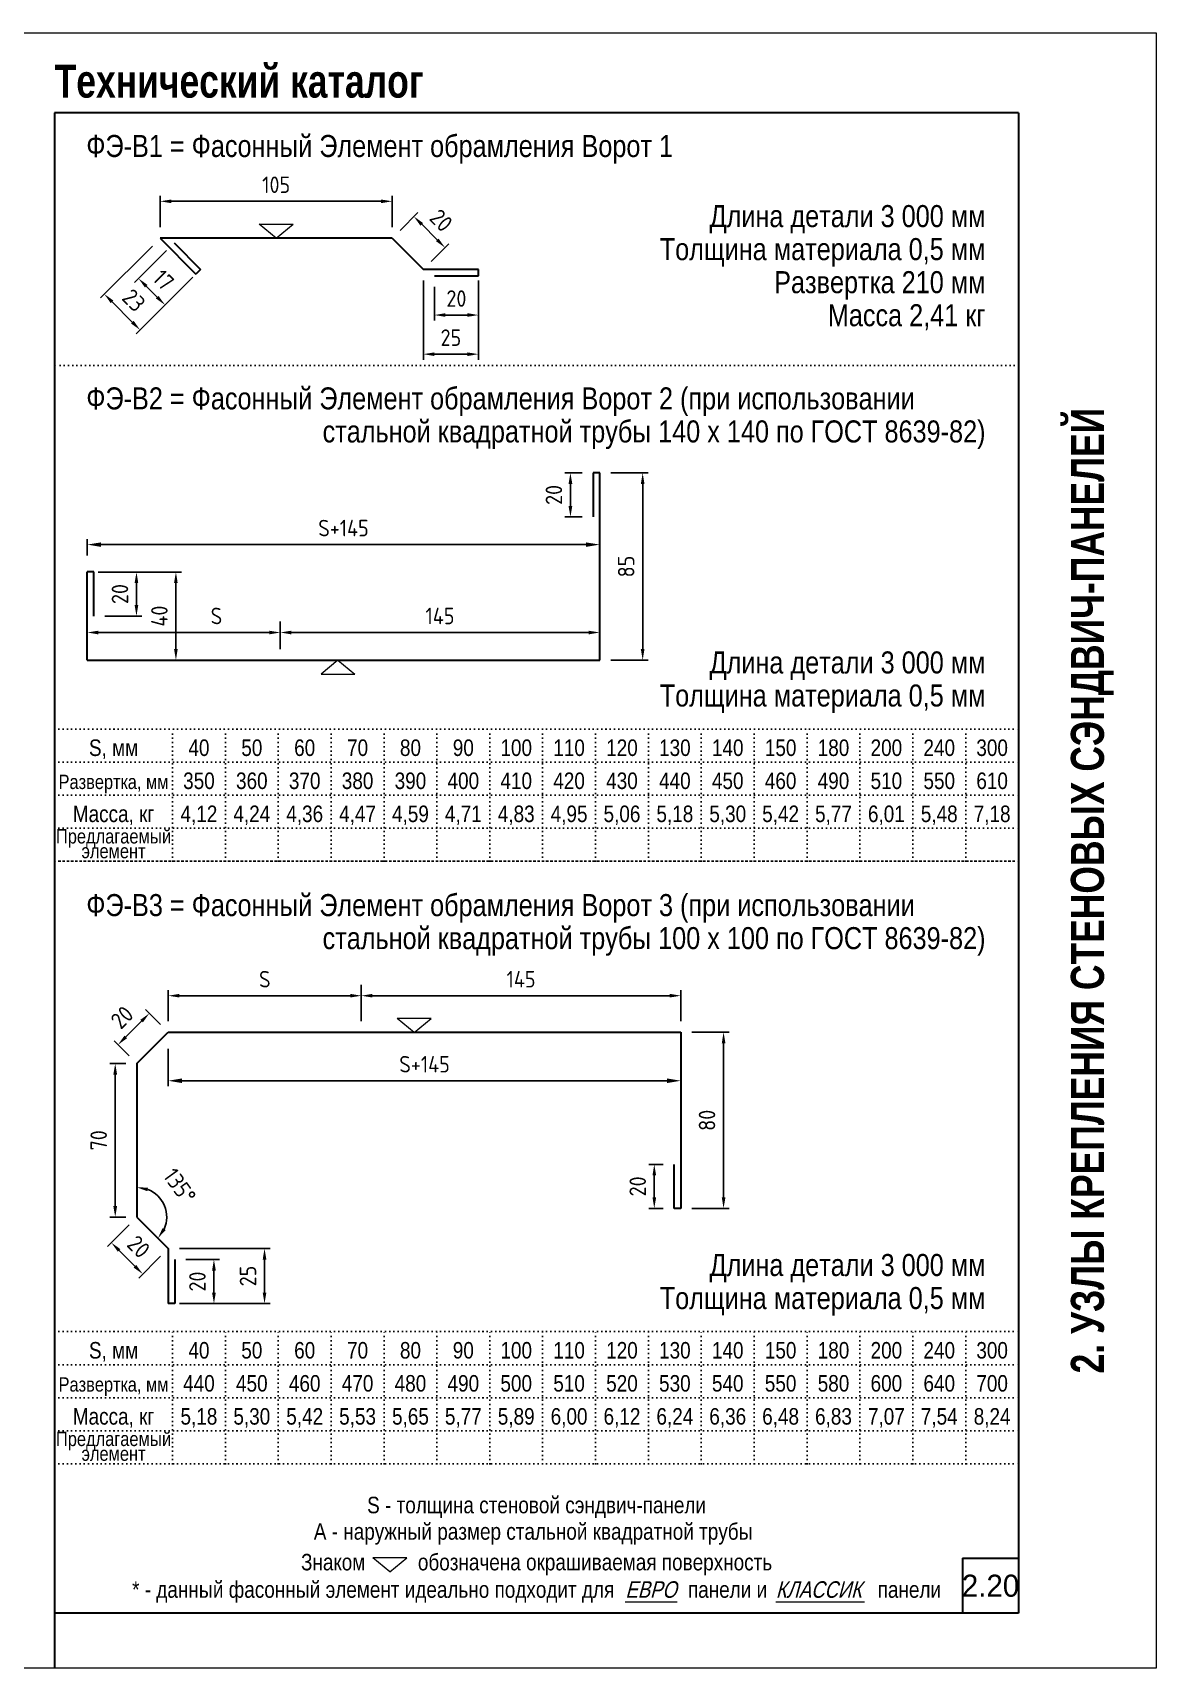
# Model space of a CAD drawing. Extents: x 5821 to 16321, y -13531 to 5774.
# Drawn here: x 15301 to 16321, y 2061 to 3546 of the extents above; entities that cross this region are included whole.
import ezdxf
from ezdxf.enums import TextEntityAlignment as Align

# ---------------------------------------------------------------- set-up
doc = ezdxf.new("R2010")
doc.units = 0
doc.header["$LTSCALE"] = 3
doc.linetypes.add('DOT2', pattern=[0.125, 0, -0.125])
doc.layers.get('0').update_dxf_attribs({"linetype": 'CONTINUOUS', "lineweight": 30})
doc.layers.get('DEFPOINTS').update_dxf_attribs({"linetype": 'CONTINUOUS'})
for name, color, linetype, lineweight in [('Logo', 1, 'CONTINUOUS', 9), ('new_fill', 8, 'CONTINUOUS', 13), ('RAZMER', 7, 'CONTINUOUS', 9), ('Нащельники', 1, 'CONTINUOUS', 30)]:
    doc.layers.add(name, color=color, linetype=linetype, lineweight=lineweight)
doc.layers.add('Punktir', color=7, linetype='CONTINUOUS')
doc.styles.add('LOGO', font='HATTEN.TTF')
doc.styles.add('ROMANS', font='romans.shx', dxfattribs={"width": 0.85})
doc.styles.add('style1', font='ARIALN.TTF')
doc.styles.add('style2', font='impact.TTF')
doc.styles.add('курсив', font='ARIAL.TTF', dxfattribs={"width": 0.8, "oblique": 15})
doc.dimstyles.new('2.5', dxfattribs={"dimscale": 5, "dimtxt": 3, "dimasz": 2, "dimexe": 1, "dimexo": 2, "dimgap": 0, "dimtad": 0, "dimdec": 0, "dimlfac": 0.5, "dimzin": 9, "dimdsep": 46, "dimtxsty": 'ROMANS', "dimcen": -3, "dimdle": 1, "dimclrd": 256, "dimclre": 256, "dimclrt": 256, "dimadec": 0, "dimazin": 0, "dimtfac": 1, "dimtdec": 0, "dimtofl": 0, "dimtmove": 2, "dimatfit": 3, "dimfxl": 0, "dimtvp": 1, "dimtolj": 1, "dimtzin": 9, "dimarcsym": 0})
doc.dimstyles.new('5', dxfattribs={"dimscale": 5, "dimtxt": 3, "dimasz": 2.5, "dimexe": 1, "dimexo": 3, "dimgap": 0, "dimtad": 0, "dimdec": 0, "dimzin": 9, "dimdsep": 46, "dimtxsty": 'ROMANS', "dimblk2": 'OBLIQUE', "dimcen": -3, "dimdle": 1.5, "dimclrd": 256, "dimclre": 256, "dimclrt": 256, "dimadec": 0, "dimazin": 0, "dimtfac": 1, "dimtdec": 0, "dimtofl": 0, "dimtmove": 2, "dimatfit": 3, "dimfxl": 0, "dimtvp": 1, "dimtolj": 1, "dimtzin": 9, "dimarcsym": 0})

# ---------------------------------------------------------------- blocks, each defined once
blk = doc.blocks.new('*D518')
at = {"layer": 'DEFPOINTS', "color": 0, "transparency": 16777216}
for p in [(15809.9, 3146.6), (15789.3, 3106.6), (15809.9, 3106.6)]:
    blk.add_point(p, dxfattribs=at)
at = {"layer": 'RAZMER', "lineweight": -2, "transparency": 16777216}
for p, q in [((15799.9, 3146.6), (15784.3, 3146.6)), ((15789.3, 3136.6), (15789.3, 3116.6)), ((15799.9, 3106.6), (15784.3, 3106.6))]:
    blk.add_line(p, q, dxfattribs=at)
at = {"layer": 'RAZMER', "transparency": 16777216}
for points in [[(15787.6, 3136.6), (15791, 3136.6), (15789.3, 3146.6)], [(15787.6, 3116.6), (15791, 3116.6), (15789.3, 3106.6)]]:
    blk.add_solid(points, dxfattribs=at)
at = {"layer": 'RAZMER', "transparency": 16777216, "insert": (15774.3, 3126.6), "char_height": 15, "attachment_point": 5, "rotation": 90, "style": 'ROMANS'}
blk.add_mtext('\\A1;20', dxfattribs=at)
blk = doc.blocks.new('*D519')
at = {"layer": 'DEFPOINTS', "color": 0, "transparency": 16777216}
for p in [(15883.5, 2518.8), (15865.4, 2478.8), (15883.5, 2478.8)]:
    blk.add_point(p, dxfattribs=at)
at = {"layer": 'RAZMER', "lineweight": -2, "transparency": 16777216}
for p, q in [((15873.5, 2518.8), (15860.4, 2518.8)), ((15865.4, 2508.8), (15865.4, 2488.8)), ((15873.5, 2478.8), (15860.4, 2478.8))]:
    blk.add_line(p, q, dxfattribs=at)
at = {"layer": 'RAZMER', "transparency": 16777216}
for points in [[(15863.8, 2508.8), (15867.1, 2508.8), (15865.4, 2518.8)], [(15863.8, 2488.8), (15867.1, 2488.8), (15865.4, 2478.8)]]:
    blk.add_solid(points, dxfattribs=at)
at = {"layer": 'RAZMER', "transparency": 16777216, "insert": (15850.4, 2498.8), "char_height": 15, "attachment_point": 5, "rotation": 90, "style": 'ROMANS'}
blk.add_mtext('\\A1;20', dxfattribs=at)
blk = doc.blocks.new('*D520')
at = {"layer": 'DEFPOINTS', "color": 0, "transparency": 16777216}
for p in [(15424.3, 2638.8), (15378.6, 2627.4), (15395.8, 2610.3)]:
    blk.add_point(p, dxfattribs=at)
at = {"layer": 'RAZMER', "lineweight": -2, "transparency": 16777216}
for p, q in [((15417.2, 2645.9), (15403.6, 2659.5)), ((15400, 2648.9), (15385.7, 2634.5)), ((15388.7, 2617.4), (15375.1, 2631))]:
    blk.add_line(p, q, dxfattribs=at)
at = {"layer": 'RAZMER', "transparency": 16777216}
for points in [[(15398.9, 2650), (15401.2, 2647.7), (15407.1, 2655.9)], [(15384.5, 2635.7), (15386.9, 2633.3), (15378.6, 2627.4)]]:
    blk.add_solid(points, dxfattribs=at)
at = {"layer": 'RAZMER', "transparency": 16777216, "insert": (15382.3, 2652.3), "char_height": 15, "attachment_point": 5, "rotation": 45, "style": 'ROMANS'}
blk.add_mtext('\\A1;20', dxfattribs=at)
blk = doc.blocks.new('*D521')
at = {"layer": 'DEFPOINTS', "color": 0, "transparency": 16777216}
for p in [(15395.8, 2610.3), (15376.1, 2470.9), (15395.8, 2470.9)]:
    blk.add_point(p, dxfattribs=at)
at = {"layer": 'RAZMER', "lineweight": -2, "transparency": 16777216}
for p, q in [((15385.8, 2610.3), (15371.1, 2610.3)), ((15376.1, 2600.3), (15376.1, 2480.9)), ((15385.8, 2470.9), (15371.1, 2470.9))]:
    blk.add_line(p, q, dxfattribs=at)
at = {"layer": 'RAZMER', "transparency": 16777216}
for points in [[(15374.4, 2600.3), (15377.8, 2600.3), (15376.1, 2610.3)], [(15374.4, 2480.9), (15377.8, 2480.9), (15376.1, 2470.9)]]:
    blk.add_solid(points, dxfattribs=at)
at = {"layer": 'RAZMER', "transparency": 16777216, "insert": (15361.1, 2540.6), "char_height": 15, "attachment_point": 5, "rotation": 90, "style": 'ROMANS'}
blk.add_mtext('\\A1;70', dxfattribs=at)
blk = doc.blocks.new('*D522')
at = {"layer": 'DEFPOINTS', "color": 0, "transparency": 16777216}
for p in [(15430.3, 2432.4), (15430.3, 2392.4), (15465.7, 2392.4)]:
    blk.add_point(p, dxfattribs=at)
at = {"layer": 'RAZMER', "lineweight": -2, "transparency": 16777216}
for p, q in [((15440.3, 2432.4), (15470.7, 2432.4)), ((15465.7, 2422.4), (15465.7, 2402.4)), ((15440.3, 2392.4), (15470.7, 2392.4))]:
    blk.add_line(p, q, dxfattribs=at)
at = {"layer": 'RAZMER', "transparency": 16777216}
for points in [[(15464, 2422.4), (15467.4, 2422.4), (15465.7, 2432.4)], [(15464, 2402.4), (15467.4, 2402.4), (15465.7, 2392.4)]]:
    blk.add_solid(points, dxfattribs=at)
at = {"layer": 'RAZMER', "transparency": 16777216, "insert": (15450.7, 2412.4), "char_height": 15, "attachment_point": 5, "rotation": 90, "style": 'ROMANS'}
blk.add_mtext('\\A1;20', dxfattribs=at)
blk = doc.blocks.new('*D523')
at = {"layer": 'DEFPOINTS', "color": 0, "transparency": 16777216}
for p in [(15525.9, 3001.7), (15525.9, 3001.7), (15350.7, 2976.6)]:
    blk.add_point(p, dxfattribs=at)
at = {"layer": 'RAZMER', "lineweight": -2, "transparency": 16777216}
for p, q in [((15350.7, 2986.6), (15350.7, 3006.7)), ((15360.7, 3001.7), (15515.9, 3001.7)), ((15525.9, 3011.7), (15525.9, 3006.7))]:
    blk.add_line(p, q, dxfattribs=at)
at = {"layer": 'RAZMER', "transparency": 16777216}
for points in [[(15360.7, 3003.3), (15360.7, 3000), (15350.7, 3001.7)], [(15515.9, 3003.3), (15515.9, 3000), (15525.9, 3001.7)]]:
    blk.add_solid(points, dxfattribs=at)
at = {"layer": 'RAZMER', "transparency": 16777216, "insert": (15468, 3016.7), "char_height": 15, "attachment_point": 5, "style": 'ROMANS'}
blk.add_mtext('\\A1;S', dxfattribs=at)
blk = doc.blocks.new('*D524')
at = {"layer": 'DEFPOINTS', "color": 0, "transparency": 16777216}
for p in [(15815.9, 3001.7), (15525.9, 2976.6), (15815.9, 2976.6)]:
    blk.add_point(p, dxfattribs=at)
at = {"layer": 'RAZMER', "lineweight": -2, "transparency": 16777216}
for p, q in [((15525.9, 2986.6), (15525.9, 3006.7)), ((15535.9, 3001.7), (15805.9, 3001.7)), ((15815.9, 2986.6), (15815.9, 3006.7))]:
    blk.add_line(p, q, dxfattribs=at)
at = {"layer": 'RAZMER', "transparency": 16777216}
for points in [[(15535.9, 3003.3), (15535.9, 3000), (15525.9, 3001.7)], [(15805.9, 3003.3), (15805.9, 3000), (15815.9, 3001.7)]]:
    blk.add_solid(points, dxfattribs=at)
at = {"layer": 'RAZMER', "transparency": 16777216, "insert": (15670.9, 3016.7), "char_height": 15, "attachment_point": 5, "style": 'ROMANS'}
blk.add_mtext('\\A1;145', dxfattribs=at)
blk = doc.blocks.new('*D525')
at = {"layer": 'DEFPOINTS', "color": 0, "transparency": 16777216}
for p in [(15599.5, 2671.9), (15599.5, 2671.9), (15424.3, 2638.8)]:
    blk.add_point(p, dxfattribs=at)
at = {"layer": 'RAZMER', "lineweight": -2, "transparency": 16777216}
for p, q in [((15424.3, 2648.8), (15424.3, 2676.9)), ((15599.5, 2681.9), (15599.5, 2676.9)), ((15434.3, 2671.9), (15589.5, 2671.9))]:
    blk.add_line(p, q, dxfattribs=at)
at = {"layer": 'RAZMER', "transparency": 16777216}
for points in [[(15434.3, 2673.6), (15434.3, 2670.3), (15424.3, 2671.9)], [(15589.5, 2673.6), (15589.5, 2670.3), (15599.5, 2671.9)]]:
    blk.add_solid(points, dxfattribs=at)
at = {"layer": 'RAZMER', "transparency": 16777216, "insert": (15511.9, 2686.9), "char_height": 15, "attachment_point": 5, "style": 'ROMANS'}
blk.add_mtext('\\A1;S', dxfattribs=at)
blk = doc.blocks.new('*D526')
at = {"layer": 'DEFPOINTS', "color": 0, "transparency": 16777216}
for p in [(15889.5, 2671.9), (15599.5, 2638.8), (15889.5, 2638.8)]:
    blk.add_point(p, dxfattribs=at)
at = {"layer": 'RAZMER', "lineweight": -2, "transparency": 16777216}
for p, q in [((15599.5, 2648.8), (15599.5, 2676.9)), ((15889.5, 2648.8), (15889.5, 2676.9)), ((15609.5, 2671.9), (15879.5, 2671.9))]:
    blk.add_line(p, q, dxfattribs=at)
at = {"layer": 'RAZMER', "transparency": 16777216}
for points in [[(15609.5, 2673.6), (15609.5, 2670.3), (15599.5, 2671.9)], [(15879.5, 2673.6), (15879.5, 2670.3), (15889.5, 2671.9)]]:
    blk.add_solid(points, dxfattribs=at)
at = {"layer": 'RAZMER', "transparency": 16777216, "insert": (15744.5, 2686.9), "char_height": 15, "attachment_point": 5, "style": 'ROMANS'}
blk.add_mtext('\\A1;145', dxfattribs=at)
blk = doc.blocks.new('*D527')
at = {"layer": 'DEFPOINTS', "color": 0, "transparency": 16777216}
for p in [(15889.5, 2638.8), (15889.5, 2478.8), (15928.3, 2478.8)]:
    blk.add_point(p, dxfattribs=at)
at = {"layer": 'RAZMER', "lineweight": -2, "transparency": 16777216}
for p, q in [((15899.5, 2638.8), (15933.3, 2638.8)), ((15928.3, 2628.8), (15928.3, 2488.8)), ((15899.5, 2478.8), (15933.3, 2478.8))]:
    blk.add_line(p, q, dxfattribs=at)
at = {"layer": 'RAZMER', "transparency": 16777216}
for points in [[(15926.7, 2628.8), (15930, 2628.8), (15928.3, 2638.8)], [(15926.7, 2488.8), (15930, 2488.8), (15928.3, 2478.8)]]:
    blk.add_solid(points, dxfattribs=at)
at = {"layer": 'RAZMER', "transparency": 16777216, "insert": (15913.3, 2558.8), "char_height": 15, "attachment_point": 5, "rotation": 90, "style": 'ROMANS'}
blk.add_mtext('\\A1;80', dxfattribs=at)
blk = doc.blocks.new('*D528')
at = {"layer": 'DEFPOINTS', "color": 0, "transparency": 16777216}
for p in [(15815.9, 3146.6), (15815.9, 2976.6), (15854.9, 2976.6)]:
    blk.add_point(p, dxfattribs=at)
at = {"layer": 'RAZMER', "lineweight": -2, "transparency": 16777216}
for p, q in [((15825.9, 3146.6), (15859.9, 3146.6)), ((15854.9, 3136.6), (15854.9, 2986.6)), ((15825.9, 2976.6), (15859.9, 2976.6))]:
    blk.add_line(p, q, dxfattribs=at)
at = {"layer": 'RAZMER', "transparency": 16777216}
for points in [[(15853.2, 3136.6), (15856.5, 3136.6), (15854.9, 3146.6)], [(15853.2, 2986.6), (15856.5, 2986.6), (15854.9, 2976.6)]]:
    blk.add_solid(points, dxfattribs=at)
at = {"layer": 'RAZMER', "transparency": 16777216, "insert": (15839.9, 3061.6), "char_height": 15, "attachment_point": 5, "rotation": 90, "style": 'ROMANS'}
blk.add_mtext('\\A1;85', dxfattribs=at)
blk = doc.blocks.new('*D529')
at = {"layer": 'DEFPOINTS', "color": 0, "transparency": 16777216}
for p in [(15815.9, 3081.5), (15815.9, 3081.5), (15350.7, 3056.6)]:
    blk.add_point(p, dxfattribs=at)
at = {"layer": 'RAZMER', "lineweight": -2, "transparency": 16777216}
for p, q in [((15815.9, 3096.5), (15815.9, 3086.5)), ((15350.7, 3071.6), (15350.7, 3086.5)), ((15363.2, 3081.5), (15803.4, 3081.5))]:
    blk.add_line(p, q, dxfattribs=at)
at = {"layer": 'RAZMER', "transparency": 16777216}
for points in [[(15363.2, 3083.5), (15363.2, 3079.4), (15350.7, 3081.5)], [(15803.4, 3083.5), (15803.4, 3079.4), (15815.9, 3081.5)]]:
    blk.add_solid(points, dxfattribs=at)
at = {"layer": 'RAZMER', "transparency": 16777216, "insert": (15583.3, 3096.5), "char_height": 15, "attachment_point": 5, "style": 'ROMANS'}
blk.add_mtext('\\A1;S+145', dxfattribs=at)
blk = doc.blocks.new('_OBLIQUE')
at = {"color": 0, "linetype": 'ByBlock'}
blk.add_line((-0.5, -0.5), (0.5, 0.5), dxfattribs=at)
blk = doc.blocks.new('*D530')
at = {"layer": 'DEFPOINTS', "color": 0, "transparency": 16777216}
for p in [(15424.3, 2638.8), (15889.5, 2638.8), (15889.5, 2594.7)]:
    blk.add_point(p, dxfattribs=at)
at = {"layer": 'RAZMER', "lineweight": -2, "transparency": 16777216}
for p, q in [((15424.3, 2623.8), (15424.3, 2589.7)), ((15889.5, 2623.8), (15889.5, 2589.7)), ((15436.8, 2594.7), (15877, 2594.7))]:
    blk.add_line(p, q, dxfattribs=at)
at = {"layer": 'RAZMER', "transparency": 16777216}
for points in [[(15436.8, 2596.8), (15436.8, 2592.6), (15424.3, 2594.7)], [(15877, 2596.8), (15877, 2592.6), (15889.5, 2594.7)]]:
    blk.add_solid(points, dxfattribs=at)
at = {"layer": 'RAZMER', "transparency": 16777216, "insert": (15656.9, 2609.7), "char_height": 15, "attachment_point": 5, "style": 'ROMANS'}
blk.add_mtext('\\A1;S+145', dxfattribs=at)
blk = doc.blocks.new('*D531')
at = {"layer": 'DEFPOINTS', "color": 0, "transparency": 16777216}
for p in [(15356.7, 3056.6), (15356.7, 3016.6), (15395.4, 3016.6)]:
    blk.add_point(p, dxfattribs=at)
at = {"layer": 'RAZMER', "lineweight": -2, "transparency": 16777216}
for p, q in [((15366.7, 3056.6), (15400.4, 3056.6)), ((15395.4, 3046.6), (15395.4, 3026.6)), ((15366.7, 3016.6), (15400.4, 3016.6))]:
    blk.add_line(p, q, dxfattribs=at)
at = {"layer": 'RAZMER', "transparency": 16777216}
for points in [[(15393.7, 3046.6), (15397, 3046.6), (15395.4, 3056.6)], [(15393.7, 3026.6), (15397, 3026.6), (15395.4, 3016.6)]]:
    blk.add_solid(points, dxfattribs=at)
at = {"layer": 'RAZMER', "transparency": 16777216, "insert": (15380.4, 3036.6), "char_height": 15, "attachment_point": 5, "rotation": 90, "style": 'ROMANS'}
blk.add_mtext('\\A1;20', dxfattribs=at)
blk = doc.blocks.new('*D532')
at = {"layer": 'DEFPOINTS', "color": 0, "transparency": 16777216}
for p in [(15350.7, 3056.6), (15350.7, 2976.6), (15431.2, 2976.6)]:
    blk.add_point(p, dxfattribs=at)
at = {"layer": 'RAZMER', "lineweight": -2, "transparency": 16777216}
for p, q in [((15360.7, 3056.6), (15436.2, 3056.6)), ((15431.2, 3046.6), (15431.2, 2986.6)), ((15360.7, 2976.6), (15436.2, 2976.6))]:
    blk.add_line(p, q, dxfattribs=at)
at = {"layer": 'RAZMER', "transparency": 16777216}
for points in [[(15429.5, 3046.6), (15432.8, 3046.6), (15431.2, 3056.6)], [(15429.5, 2986.6), (15432.8, 2986.6), (15431.2, 2976.6)]]:
    blk.add_solid(points, dxfattribs=at)
at = {"layer": 'RAZMER', "transparency": 16777216, "insert": (15416.2, 3016.6), "char_height": 15, "attachment_point": 5, "rotation": 90, "style": 'ROMANS'}
blk.add_mtext('\\A1;40', dxfattribs=at)
blk = doc.blocks.new('*D533')
at = {"layer": 'DEFPOINTS', "color": 0, "transparency": 16777216}
for p in [(15665.8, 3325.4), (15705.8, 3325.4), (15665.8, 3289.9)]:
    blk.add_point(p, dxfattribs=at)
at = {"layer": 'RAZMER', "lineweight": -2, "transparency": 16777216}
for p, q in [((15665.8, 3315.4), (15665.8, 3284.9)), ((15705.8, 3315.4), (15705.8, 3284.9)), ((15695.8, 3289.9), (15675.8, 3289.9))]:
    blk.add_line(p, q, dxfattribs=at)
at = {"layer": 'RAZMER', "transparency": 16777216}
for points in [[(15675.8, 3291.6), (15675.8, 3288.3), (15665.8, 3289.9)], [(15695.8, 3291.6), (15695.8, 3288.3), (15705.8, 3289.9)]]:
    blk.add_solid(points, dxfattribs=at)
at = {"layer": 'RAZMER', "transparency": 16777216, "insert": (15685.8, 3304.9), "char_height": 15, "attachment_point": 5, "style": 'ROMANS'}
blk.add_mtext('\\A1;20', dxfattribs=at)
blk = doc.blocks.new('*D534')
at = {"layer": 'DEFPOINTS', "color": 0, "transparency": 16777216}
for p in [(15647.2, 3379.4), (15627.5, 3359.7), (15655.8, 3331.4)]:
    blk.add_point(p, dxfattribs=at)
at = {"layer": 'RAZMER', "lineweight": -2, "transparency": 16777216}
for p, q in [((15634.6, 3366.8), (15650.8, 3382.9)), ((15668.4, 3358.1), (15654.3, 3372.3)), ((15662.9, 3338.5), (15679, 3354.6))]:
    blk.add_line(p, q, dxfattribs=at)
at = {"layer": 'RAZMER', "transparency": 16777216}
for points in [[(15655.5, 3373.5), (15653.1, 3371.1), (15647.2, 3379.4)], [(15669.6, 3359.3), (15667.3, 3357), (15675.5, 3351.1)]]:
    blk.add_solid(points, dxfattribs=at)
at = {"layer": 'RAZMER', "transparency": 16777216, "insert": (15672, 3375.8), "char_height": 15, "attachment_point": 5, "rotation": 315, "style": 'ROMANS'}
blk.add_mtext('\\A1;20', dxfattribs=at)
blk = doc.blocks.new('*D535')
at = {"layer": 'DEFPOINTS', "color": 0, "transparency": 16777216}
for p in [(15416.9, 3393.2), (15416.9, 3359.7), (15627.5, 3359.7)]:
    blk.add_point(p, dxfattribs=at)
at = {"layer": 'RAZMER', "lineweight": -2, "transparency": 16777216}
for p, q in [((15416.9, 3369.7), (15416.9, 3398.2)), ((15617.5, 3393.2), (15426.9, 3393.2)), ((15627.5, 3369.7), (15627.5, 3398.2))]:
    blk.add_line(p, q, dxfattribs=at)
at = {"layer": 'RAZMER', "transparency": 16777216}
for points in [[(15426.9, 3394.8), (15426.9, 3391.5), (15416.9, 3393.2)], [(15617.5, 3394.8), (15617.5, 3391.5), (15627.5, 3393.2)]]:
    blk.add_solid(points, dxfattribs=at)
at = {"layer": 'RAZMER', "transparency": 16777216, "insert": (15522.2, 3408.2), "char_height": 15, "attachment_point": 5, "style": 'ROMANS'}
blk.add_mtext('\\A1;105', dxfattribs=at)
blk = doc.blocks.new('*D536')
at = {"layer": 'DEFPOINTS', "color": 0, "transparency": 16777216}
for p in [(15416.9, 3359.7), (15449.4, 3327.2), (15398.7, 3276.4)]:
    blk.add_point(p, dxfattribs=at)
at = {"layer": 'RAZMER', "lineweight": -2, "transparency": 16777216}
for p, q in [((15409.8, 3352.6), (15362.6, 3305.4)), ((15442.3, 3320.1), (15395.1, 3272.9)), ((15373.2, 3301.9), (15391.6, 3283.5))]:
    blk.add_line(p, q, dxfattribs=at)
at = {"layer": 'RAZMER', "transparency": 16777216}
for points in [[(15374.4, 3303.1), (15372, 3300.7), (15366.2, 3309)], [(15392.8, 3284.7), (15390.4, 3282.3), (15398.7, 3276.4)]]:
    blk.add_solid(points, dxfattribs=at)
at = {"layer": 'RAZMER', "transparency": 16777216, "insert": (15393, 3303.3), "char_height": 15, "attachment_point": 5, "rotation": 315, "style": 'ROMANS'}
blk.add_mtext('\\A1;23', dxfattribs=at)
blk = doc.blocks.new('*D537')
at = {"layer": 'DEFPOINTS', "color": 0, "transparency": 16777216}
for p in [(15429.6, 3355.4), (15453.6, 3331.4), (15421.3, 3299.1)]:
    blk.add_point(p, dxfattribs=at)
at = {"layer": 'RAZMER', "lineweight": -2, "transparency": 16777216}
for p, q in [((15422.5, 3348.4), (15393.7, 3319.6)), ((15404.3, 3316), (15414.2, 3306.1)), ((15446.6, 3324.3), (15417.8, 3295.5))]:
    blk.add_line(p, q, dxfattribs=at)
at = {"layer": 'RAZMER', "transparency": 16777216}
for points in [[(15405.5, 3317.2), (15403.1, 3314.9), (15397.3, 3323.1)], [(15415.4, 3307.3), (15413, 3305), (15421.3, 3299.1)]]:
    blk.add_solid(points, dxfattribs=at)
at = {"layer": 'RAZMER', "transparency": 16777216, "insert": (15419.9, 3321.7), "char_height": 15, "attachment_point": 5, "rotation": 315, "style": 'ROMANS'}
blk.add_mtext('\\A1;17', dxfattribs=at)
blk = doc.blocks.new('*D538')
at = {"layer": 'DEFPOINTS', "color": 0, "transparency": 16777216}
for p in [(15395.8, 2610.3), (15395.8, 2470.9), (15395.8, 2470.9), (15422.8, 2470.9), (15424.3, 2442.4)]:
    blk.add_point(p, dxfattribs=at)
at = {"layer": 'RAZMER', "lineweight": -2, "transparency": 16777216}
blk.add_arc((15395.8, 2470.9), 27, 336.3347, 68.6653, dxfattribs=at)
at = {"layer": 'RAZMER', "transparency": 16777216}
for points in [[(15405.3, 2494.4), (15405.9, 2497.7), (15395.8, 2497.9)], [(15421.9, 2459.1), (15419.1, 2461), (15414.9, 2451.8)]]:
    blk.add_solid(points, dxfattribs=at)
at = {"layer": 'RAZMER', "transparency": 16777216, "insert": (15434.6, 2499.1), "char_height": 15, "attachment_point": 5, "rotation": 305.9996, "style": 'ROMANS'}
blk.add_mtext('\\A1;135°', dxfattribs=at)
blk = doc.blocks.new('*D539')
at = {"layer": 'DEFPOINTS', "color": 0, "transparency": 16777216}
for p in [(15395.8, 2470.9), (15372.6, 2447.7), (15424.3, 2442.4)]:
    blk.add_point(p, dxfattribs=at)
at = {"layer": 'RAZMER', "lineweight": -2, "transparency": 16777216}
for p, q in [((15388.7, 2463.8), (15369, 2444.1)), ((15394, 2426.3), (15379.6, 2440.6)), ((15417.2, 2435.3), (15397.5, 2415.6))]:
    blk.add_line(p, q, dxfattribs=at)
at = {"layer": 'RAZMER', "transparency": 16777216}
for points in [[(15380.8, 2441.8), (15378.5, 2439.4), (15372.6, 2447.7)], [(15395.2, 2427.4), (15392.8, 2425.1), (15401.1, 2419.2)]]:
    blk.add_solid(points, dxfattribs=at)
at = {"layer": 'RAZMER', "transparency": 16777216, "insert": (15397.4, 2444), "char_height": 15, "attachment_point": 5, "rotation": 315, "style": 'ROMANS'}
blk.add_mtext('\\A1;20', dxfattribs=at)
blk = doc.blocks.new('*D540')
at = {"layer": 'DEFPOINTS', "color": 0, "transparency": 16777216}
for p in [(15655.8, 3331.4), (15705.8, 3331.4), (15705.8, 3254.4)]:
    blk.add_point(p, dxfattribs=at)
at = {"layer": 'RAZMER', "lineweight": -2, "transparency": 16777216}
for p, q in [((15655.8, 3321.4), (15655.8, 3249.4)), ((15705.8, 3321.4), (15705.8, 3249.4)), ((15665.8, 3254.4), (15695.8, 3254.4))]:
    blk.add_line(p, q, dxfattribs=at)
at = {"layer": 'RAZMER', "transparency": 16777216}
for points in [[(15665.8, 3256), (15665.8, 3252.7), (15655.8, 3254.4)], [(15695.8, 3256), (15695.8, 3252.7), (15705.8, 3254.4)]]:
    blk.add_solid(points, dxfattribs=at)
at = {"layer": 'RAZMER', "transparency": 16777216, "insert": (15680.8, 3269.4), "char_height": 15, "attachment_point": 5, "style": 'ROMANS'}
blk.add_mtext('\\A1;25', dxfattribs=at)
blk = doc.blocks.new('*D541')
at = {"layer": 'DEFPOINTS', "color": 0, "transparency": 16777216}
for p in [(15424.3, 2442.4), (15424.3, 2392.4), (15511.6, 2392.4)]:
    blk.add_point(p, dxfattribs=at)
at = {"layer": 'RAZMER', "lineweight": -2, "transparency": 16777216}
for p, q in [((15434.3, 2442.4), (15516.6, 2442.4)), ((15511.6, 2432.4), (15511.6, 2402.4)), ((15434.3, 2392.4), (15516.6, 2392.4))]:
    blk.add_line(p, q, dxfattribs=at)
at = {"layer": 'RAZMER', "transparency": 16777216}
for points in [[(15510, 2432.4), (15513.3, 2432.4), (15511.6, 2442.4)], [(15510, 2402.4), (15513.3, 2402.4), (15511.6, 2392.4)]]:
    blk.add_solid(points, dxfattribs=at)
at = {"layer": 'RAZMER', "transparency": 16777216, "insert": (15496.6, 2417.4), "char_height": 15, "attachment_point": 5, "rotation": 90, "style": 'ROMANS'}
blk.add_mtext('\\A1;25', dxfattribs=at)

msp = doc.modelspace()

# ---------------------------------------------------------------- linework, layer by layer
at = {"color": 1}
for p, q in [((16196.09, 3473.41), (15321.09, 3473.41)), ((15321.09, 3473.41), (15321.09, 2061.26)), ((16196.09, 3473.41), (16196.09, 2111.26)), ((16145.18, 2161.26), (16196.09, 2161.26)), ((16145.18, 2161.26), (16145.18, 2111.26)), ((16196.09, 2111.26), (15321.09, 2111.26))]:
    msp.add_line(p, q, dxfattribs=at)
at = {"layer": 'Logo'}
for p, q in [((15839.07, 2121.69), (15886.31, 2121.69)), ((15975.69, 2121.69), (16056.14, 2121.69))]:
    msp.add_line(p, q, dxfattribs=at)
at = {"layer": 'Punktir', "linetype": 'DOT2', "ltscale": 10}
for p, q in [((16196.09, 3244.24), (15321.09, 3244.24)), ((15321.09, 2913.99), (16196.09, 2913.99)), ((15428.09, 2793.99), (15428.09, 2913.99)), ((15476.09, 2793.99), (15476.09, 2913.99)), ((15524.09, 2793.99), (15524.09, 2913.99)), ((15572.09, 2793.99), (15572.09, 2913.99)), ((15620.09, 2793.99), (15620.09, 2913.99)), ((15668.09, 2793.99), (15668.09, 2913.99)), ((15716.09, 2793.99), (15716.09, 2913.99)), ((15764.09, 2793.99), (15764.09, 2913.99)), ((15812.09, 2793.99), (15812.09, 2913.99)), ((15860.09, 2793.99), (15860.09, 2913.99)), ((15908.09, 2793.99), (15908.09, 2913.99)), ((15956.09, 2793.99), (15956.09, 2913.99)), ((16004.09, 2793.99), (16004.09, 2913.99)), ((16052.09, 2793.99), (16052.09, 2913.99)), ((16100.09, 2793.99), (16100.09, 2913.99)), ((16148.09, 2793.99), (16148.09, 2913.99)), ((15321.09, 2883.99), (16196.09, 2883.99)), ((15321.09, 2853.99), (16196.09, 2853.99)), ((15321.09, 2823.99), (16196.09, 2823.99)), ((15321.09, 2793.99), (16196.09, 2793.99)), ((15321.09, 2793.99), (16196.09, 2793.99)), ((16196.09, 2793.99), (15321.09, 2793.99)), ((15321.09, 2366.9), (16196.09, 2366.9)), ((15428.09, 2246.9), (15428.09, 2366.9)), ((15476.09, 2246.9), (15476.09, 2366.9)), ((15524.09, 2246.9), (15524.09, 2366.9)), ((15572.09, 2246.9), (15572.09, 2366.9)), ((15620.09, 2246.9), (15620.09, 2366.9)), ((15668.09, 2246.9), (15668.09, 2366.9)), ((15716.09, 2246.9), (15716.09, 2366.9)), ((15764.09, 2246.9), (15764.09, 2366.9)), ((15812.09, 2246.9), (15812.09, 2366.9)), ((15860.09, 2246.9), (15860.09, 2366.9)), ((15908.09, 2246.9), (15908.09, 2366.9)), ((15956.09, 2246.9), (15956.09, 2366.9)), ((16004.09, 2246.9), (16004.09, 2366.9)), ((16052.09, 2246.9), (16052.09, 2366.9)), ((16100.09, 2246.9), (16100.09, 2366.9)), ((16148.09, 2246.9), (16148.09, 2366.9)), ((15321.09, 2336.9), (16196.09, 2336.9)), ((15321.09, 2306.9), (16196.09, 2306.9)), ((15321.09, 2276.9), (16196.09, 2276.9)), ((15321.09, 2246.9), (16196.09, 2246.9)), ((15321.09, 2246.9), (16196.09, 2246.9))]:
    msp.add_line(p, q, dxfattribs=at)
at = {"layer": 'RAZMER'}
for p, q in [((16321.09, 3546.26), (16321.09, 2061.26)), ((16321.09, 3546.26), (16321.09, 2061.26)), ((16321.09, 3546.26), (16321.09, 2061.26)), ((16321.09, 3546.26), (16321.09, 2061.26)), ((16321.09, 3546.26), (16321.09, 2061.26)), ((16321.09, 3546.26), (16321.09, 2061.26)), ((16321.09, 3546.26), (16321.09, 2061.26)), ((16321.09, 3546.26), (16321.09, 2061.26)), ((16321.09, 3546.26), (16321.09, 2061.26)), ((16321.09, 3546.26), (16321.09, 2061.26)), ((16321.09, 3546.26), (16321.09, 2061.26)), ((16321.09, 3546.26), (16321.09, 2061.26)), ((16321.09, 3546.26), (16321.09, 2061.26)), ((16321.09, 3546.26), (16321.09, 2061.26)), ((16321.09, 3546.26), (16321.09, 2061.26)), ((16321.09, 3546.26), (16321.09, 2061.26)), ((16321.09, 3546.26), (16321.09, 2061.26)), ((16321.09, 3546.26), (16321.09, 2061.26)), ((16321.09, 3546.26), (16321.09, 2061.26)), ((16321.09, 3546.26), (16321.09, 2061.26)), ((16321.09, 3546.26), (16321.09, 2061.26)), ((16321.09, 3546.26), (16321.09, 2061.26)), ((16321.09, 3546.26), (16321.09, 2061.26)), ((16321.09, 3546.26), (16321.09, 2061.26)), ((16321.09, 3546.26), (16321.09, 2061.26)), ((16321.09, 3546.26), (16321.09, 2061.26)), ((16321.09, 3546.26), (16321.09, 2061.26)), ((16321.09, 3546.26), (16321.09, 2061.26)), ((16321.09, 3546.26), (16321.09, 2061.26)), ((16321.09, 3546.26), (16321.09, 2061.26)), ((16321.09, 3546.26), (16321.09, 2061.26)), ((16321.09, 3546.26), (16321.09, 2061.26)), ((16321.09, 3546.26), (16321.09, 2061.26)), ((16321.09, 3546.26), (16321.09, 2061.26)), ((16321.09, 3546.26), (16321.09, 2061.26)), ((16321.09, 3546.26), (16321.09, 2061.26)), ((16321.09, 3546.26), (16321.09, 2061.26)), ((16321.09, 3546.26), (16321.09, 2061.26)), ((16321.09, 3546.26), (16321.09, 2061.26)), ((16321.09, 3546.26), (16321.09, 2061.26)), ((16321.09, 3546.26), (16321.09, 2061.26)), ((16321.09, 3546.26), (16321.09, 2061.26)), ((15522.2, 3359.68), (15506.81, 3372.34)), ((15506.81, 3372.34), (15537.6, 3372.34)), ((15522.2, 3359.68), (15537.6, 3372.34)), ((15593.71, 3001.82), (15562.92, 3001.82)), ((15578.31, 2976.62), (15562.92, 2963.96)), ((15578.31, 2976.62), (15593.71, 2963.96)), ((15562.92, 2963.96), (15593.71, 2963.96)), ((15662.8, 2651.31), (15632.01, 2651.31)), ((15647.41, 2638.65), (15632.01, 2651.31)), ((15647.41, 2638.65), (15662.8, 2651.31)), ((15625.29, 2148.98), (15609.89, 2161.64)), ((15640.68, 2161.64), (15609.89, 2161.64)), ((15625.29, 2148.98), (15640.68, 2161.64))]:
    msp.add_line(p, q, dxfattribs=at)
msp.add_lwpolyline([(15271.09, 3546.26), (16321.09, 3546.26), (16321.09, 2061.26), (15271.09, 2061.26)], close=True, dxfattribs=at)
at = {"layer": 'Нащельники'}
for p, q in [((15627.54, 3359.68), (15416.86, 3359.68)), ((15416.86, 3359.68), (15449.39, 3327.16)), ((15627.54, 3359.68), (15655.83, 3331.4)), ((15429.59, 3355.44), (15453.63, 3331.4)), ((15453.63, 3331.4), (15449.39, 3327.16)), ((15705.83, 3331.4), (15655.83, 3331.4)), ((15705.83, 3325.4), (15705.83, 3331.4)), ((15665.83, 3325.4), (15705.83, 3325.4)), ((15815.93, 3146.62), (15809.93, 3146.62)), ((15809.93, 3146.62), (15809.93, 3106.62)), ((15815.93, 2976.62), (15815.93, 3146.62)), ((15350.7, 2976.62), (15350.7, 3056.62)), ((15356.7, 3056.62), (15350.7, 3056.62)), ((15356.7, 3016.62), (15356.7, 3056.62)), ((15350.7, 2976.62), (15815.93, 2976.62)), ((15395.78, 2610.3), (15424.26, 2638.79)), ((15424.26, 2638.79), (15870.22, 2638.79)), ((15424.26, 2638.79), (15889.5, 2638.79)), ((15889.5, 2638.79), (15889.5, 2478.79)), ((15395.78, 2610.3), (15395.78, 2470.87)), ((15883.5, 2478.79), (15883.5, 2518.79)), ((15395.78, 2470.87), (15424.26, 2442.39)), ((15889.5, 2478.79), (15883.5, 2478.79)), ((15424.26, 2442.39), (15424.26, 2392.39)), ((15430.26, 2432.39), (15430.26, 2392.39)), ((15430.26, 2392.39), (15424.26, 2392.39))]:
    msp.add_line(p, q, dxfattribs=at)

# ---------------------------------------------------------------- texts
at = {"style": 'style1'}
for s, p in [('ФЭ-В1 = Фасонный Элемент обрамления Ворот 1', (15349.85, 3433.41)), ('ФЭ-В2 = Фасонный Элемент обрамления Ворот 2 (при использовании', (15349.85, 3204.24)), ('ФЭ-В3 = Фасонный Элемент обрамления Ворот 3 (при использовании', (15349.85, 2744.18))]:
    msp.add_text(s, height=20, dxfattribs=at).set_placement(p)
for s, p in [('Длина детали 3 000 мм', (16166.09, 3369.75)), ('Толщина материала 0,5 мм', (16166.09, 3339.77)), ('Развертка 210 мм', (16166.09, 3309.77)), ('Масса 2,41 кг', (16166.09, 3279.77)), ('стальной квадратной трубы 140 х 140 по ГОСТ 8639-82)', (16166.09, 3174.24)), ('Длина детали 3 000 мм', (16166.09, 2964.5)), ('Толщина материала 0,5 мм', (16166.09, 2934.48)), ('стальной квадратной трубы 100 х 100 по ГОСТ 8639-82)', (16166.09, 2714.18)), ('Длина детали 3 000 мм', (16166.09, 2417.41)), ('Толщина материала 0,5 мм', (16166.09, 2387.39))]:
    msp.add_text(s, height=20, dxfattribs=at).set_placement(p, align=Align.RIGHT)
for s, height, p in [('S, мм', 15, (15374.59, 2889.57)), ('40', 15, (15452.09, 2889.57)), ('50', 15, (15500.09, 2889.57)), ('60', 15, (15548.09, 2889.57)), ('70', 15, (15596.09, 2889.57)), ('80', 15, (15644.09, 2889.57)), ('90', 15, (15692.09, 2889.57)), ('100', 15, (15740.09, 2889.57)), ('110', 15, (15788.09, 2889.57)), ('120', 15, (15836.09, 2889.57)), ('130', 15, (15884.09, 2889.57)), ('140', 15, (15932.09, 2889.57)), ('150', 15, (15980.09, 2889.57)), ('180', 15, (16028.09, 2889.57)), ('200', 15, (16076.09, 2889.57)), ('240', 15, (16124.09, 2889.57)), ('300', 15, (16172.09, 2889.57)), ('Развертка, мм', 13, (15374.59, 2859.57)), ('350', 15, (15452.09, 2859.57)), ('360', 15, (15500.09, 2859.57)), ('370', 15, (15548.09, 2859.57)), ('380', 15, (15596.09, 2859.57)), ('390', 15, (15644.09, 2859.57)), ('400', 15, (15692.09, 2859.57)), ('410', 15, (15740.09, 2859.57)), ('420', 15, (15788.09, 2859.57)), ('430', 15, (15836.09, 2859.57)), ('440', 15, (15884.09, 2859.57)), ('450', 15, (15932.09, 2859.57)), ('460', 15, (15980.09, 2859.57)), ('490', 15, (16028.09, 2859.57)), ('510', 15, (16076.09, 2859.57)), ('550', 15, (16124.09, 2859.57)), ('610', 15, (16172.09, 2859.57)), ('Масса, кг', 15, (15374.59, 2829.57)), ('4,12', 15, (15452.09, 2829.57)), ('4,24', 15, (15500.09, 2829.57)), ('4,36', 15, (15548.09, 2829.57)), ('4,47', 15, (15596.09, 2829.57)), ('4,59', 15, (15644.09, 2829.57)), ('4,71', 15, (15692.09, 2829.57)), ('4,83', 15, (15740.09, 2829.57)), ('4,95', 15, (15788.09, 2829.57)), ('5,06', 15, (15836.09, 2829.57)), ('5,18', 15, (15884.09, 2829.57)), ('5,30', 15, (15932.09, 2829.57)), ('5,42', 15, (15980.09, 2829.57)), ('5,77', 15, (16028.09, 2829.57)), ('6,01', 15, (16076.09, 2829.57)), ('5,48', 15, (16124.09, 2829.57)), ('7,18', 15, (16172.09, 2829.57)), ('Предлагаемый', 13, (15374.59, 2810.13)), ('элемент', 13, (15374.59, 2796.72)), ('S, мм', 15, (15374.59, 2342.48)), ('40', 15, (15452.09, 2342.48)), ('50', 15, (15500.09, 2342.48)), ('60', 15, (15548.09, 2342.48)), ('70', 15, (15596.09, 2342.48)), ('80', 15, (15644.09, 2342.48)), ('90', 15, (15692.09, 2342.48)), ('100', 15, (15740.09, 2342.48)), ('110', 15, (15788.09, 2342.48)), ('120', 15, (15836.09, 2342.48)), ('130', 15, (15884.09, 2342.48)), ('140', 15, (15932.09, 2342.48)), ('150', 15, (15980.09, 2342.48)), ('180', 15, (16028.09, 2342.48)), ('200', 15, (16076.09, 2342.48)), ('240', 15, (16124.09, 2342.48)), ('300', 15, (16172.09, 2342.48)), ('Развертка, мм', 13, (15374.59, 2312.48)), ('440', 15, (15452.09, 2312.48)), ('450', 15, (15500.09, 2312.48)), ('460', 15, (15548.09, 2312.48)), ('470', 15, (15596.09, 2312.48)), ('480', 15, (15644.09, 2312.48)), ('490', 15, (15692.09, 2312.48)), ('500', 15, (15740.09, 2312.48)), ('510', 15, (15788.09, 2312.48)), ('520', 15, (15836.09, 2312.48)), ('530', 15, (15884.09, 2312.48)), ('540', 15, (15932.09, 2312.48)), ('550', 15, (15980.09, 2312.48)), ('580', 15, (16028.09, 2312.48)), ('600', 15, (16076.09, 2312.48)), ('640', 15, (16124.09, 2312.48)), ('700', 15, (16172.09, 2312.48)), ('Масса, кг', 15, (15374.59, 2282.48)), ('5,18', 15, (15452.09, 2282.48)), ('5,30', 15, (15500.09, 2282.48)), ('5,42', 15, (15548.09, 2282.48)), ('5,53', 15, (15596.09, 2282.48)), ('5,65', 15, (15644.09, 2282.48)), ('5,77', 15, (15692.09, 2282.48)), ('5,89', 15, (15740.09, 2282.48)), ('6,00', 15, (15788.09, 2282.48)), ('6,12', 15, (15836.09, 2282.48)), ('6,24', 15, (15884.09, 2282.48)), ('6,36', 15, (15932.09, 2282.48)), ('6,48', 15, (15980.09, 2282.48)), ('6,83', 15, (16028.09, 2282.48)), ('7,07', 15, (16076.09, 2282.48)), ('7,54', 15, (16124.09, 2282.48)), ('8,24', 15, (16172.09, 2282.48)), ('Предлагаемый', 13, (15374.59, 2263.04)), ('элемент', 13, (15374.59, 2249.63)), ('S - толщина стеновой сэндвич-панели', 15, (15758.59, 2202)), ('А - наружный размер стальной квадратной трубы ', 15, (15757.95, 2178)), ('Знаком          обозначена окрашиваемая поверхность', 15, (15758.59, 2150.17)), ('* - данный фасонный элемент идеально подходит для              панели и                     панели', 15, (15758.59, 2125.26))]:
    msp.add_text(s, height=height, dxfattribs=at).set_placement(p, align=Align.CENTER)
at = {"color": 1, "style": 'курсив', "oblique": 15, "width": 0.8}
for s, p in [('ЕВРО', (15862.41, 2125.26)), ('КЛАССИК', (16014.7, 2125.26))]:
    msp.add_text(s, height=15, dxfattribs=at).set_placement(p, align=Align.CENTER)
at = {"layer": 'new_fill', "style": 'style2'}
msp.add_text('Технический каталог', height=30, dxfattribs=at).set_placement((15321.1, 3487.31))
msp.add_text('2. УЗЛЫ КРЕПЛЕНИЯ СТЕНОВЫХ СЭНДВИЧ-ПАНЕЛЕЙ', height=30, rotation=90, dxfattribs=at).set_placement((16258.59, 2767.33), align=Align.MIDDLE_CENTER)
at = {"layer": 'new_fill', "style": 'LOGO'}
msp.add_text('2.20', height=20, dxfattribs=at).set_placement((16170.64, 2136.26), align=Align.MIDDLE_CENTER)

# ---------------------------------------------------------------- dimensions: what is measured, and where the dimension line sits
at = {"layer": 'RAZMER'}
for base, p1, p2, picture, middle in [((15416.86, 3393.17), (15627.54, 3359.68), (15416.86, 3359.68), '*D535', (15522.2, 3408.17)), ((15705.83, 3254.35), (15655.83, 3331.4), (15705.83, 3331.4), '*D540', (15680.83, 3269.35)), ((15665.83, 3289.93), (15705.83, 3325.4), (15665.83, 3325.4), '*D533', (15685.83, 3304.93)), ((15815.93, 3001.66), (15525.93, 2976.62), (15815.93, 2976.62), '*D524', (15670.93, 3016.66)), ((15889.5, 2671.94), (15599.5, 2638.79), (15889.5, 2638.79), '*D526', (15744.5, 2686.94))]:
    dim = msp.add_linear_dim(base=base, p1=p1, p2=p2, dimstyle='2.5', dxfattribs=at)
    dim.commit()
    dim.dimension.update_dxf_attribs({"geometry": picture, "text_midpoint": middle})
for p1, p2, distance, picture, middle in [((15655.83, 3331.4), (15627.54, 3359.68), -27.83, '*D534', (15671.97, 3375.82)), ((15416.86, 3359.68), (15449.39, 3327.16), -71.71, '*D536', (15393.02, 3303.32)), ((15429.59, 3355.44), (15453.63, 3331.4), -45.73, '*D537', (15419.88, 3321.69)), ((15424.26, 2638.79), (15395.78, 2610.3), -24.25, '*D520', (15382.26, 2652.3)), ((15424.26, 2442.39), (15395.78, 2470.87), 32.82, '*D539', (15397.42, 2444.03))]:
    dim = msp.add_aligned_dim(p1=p1, p2=p2, distance=distance, dimstyle='2.5', dxfattribs=at)
    dim.commit()
    dim.dimension.update_dxf_attribs({"geometry": picture, "text_midpoint": middle})
for base, p1, p2, picture, middle in [((15789.3, 3106.62), (15809.93, 3146.62), (15809.93, 3106.62), '*D518', (15774.3, 3126.62)), ((15854.87, 2976.62), (15815.93, 3146.62), (15815.93, 2976.62), '*D528', (15839.87, 3061.62)), ((15431.17, 2976.62), (15350.7, 3056.62), (15350.7, 2976.62), '*D532', (15416.17, 3016.62)), ((15395.36, 3016.62), (15356.7, 3056.62), (15356.7, 3016.62), '*D531', (15380.36, 3036.62)), ((15928.32, 2478.79), (15889.5, 2638.79), (15889.5, 2478.79), '*D527', (15913.32, 2558.79)), ((15376.11, 2470.87), (15395.78, 2610.3), (15395.78, 2470.87), '*D521', (15361.11, 2540.59)), ((15865.44, 2478.79), (15883.5, 2518.79), (15883.5, 2478.79), '*D519', (15850.44, 2498.79)), ((15511.63, 2392.39), (15424.26, 2442.39), (15424.26, 2392.39), '*D541', (15496.63, 2417.39)), ((15465.69, 2392.39), (15430.26, 2432.39), (15430.26, 2392.39), '*D522', (15450.69, 2412.39))]:
    dim = msp.add_linear_dim(base=base, p1=p1, p2=p2, angle=90, dimstyle='2.5', dxfattribs=at)
    dim.commit()
    dim.dimension.update_dxf_attribs({"geometry": picture, "text_midpoint": middle})
for base, p1, p2, text, dimstyle, picture, middle in [((15815.93, 3081.46), (15350.7, 3056.62), (15815.93, 3081.46), 'S+145', '5', '*D529', (15583.31, 3096.46)), ((15599.5, 2671.94), (15424.26, 2638.79), (15599.5, 2671.94), 'S', '2.5', '*D525', (15511.88, 2686.94)), ((15889.5, 2594.72), (15424.26, 2638.79), (15889.5, 2638.79), 'S+145', '5', '*D530', (15656.88, 2609.72))]:
    dim = msp.add_linear_dim(base=base, p1=p1, p2=p2, text=text, dimstyle=dimstyle, dxfattribs=at)
    dim.commit()
    dim.dimension.update_dxf_attribs({"geometry": picture, "text_midpoint": middle})
dim = msp.add_linear_dim(base=(15525.93, 3001.66), p1=(15350.7, 2976.62), p2=(15525.93, 3001.66), text='S', dimstyle='2.5', dxfattribs=at)
dim.commit()
dim.dimension.update_dxf_attribs({"geometry": '*D523', "text_midpoint": (15468.01, 3016.66), "dimtype": 160})
dim = msp.add_angular_dim_2l(base=(15422.79, 2470.87), line1=((15395.78, 2610.3), (15395.78, 2470.87)), line2=((15395.78, 2470.87), (15424.26, 2442.39)), dimstyle='2.5', dxfattribs=at)
dim.commit()
dim.dimension.update_dxf_attribs({"geometry": '*D538', "text_midpoint": (15434.59, 2499.07), "dimtype": 162})

doc.saveas('drawing.dxf')
